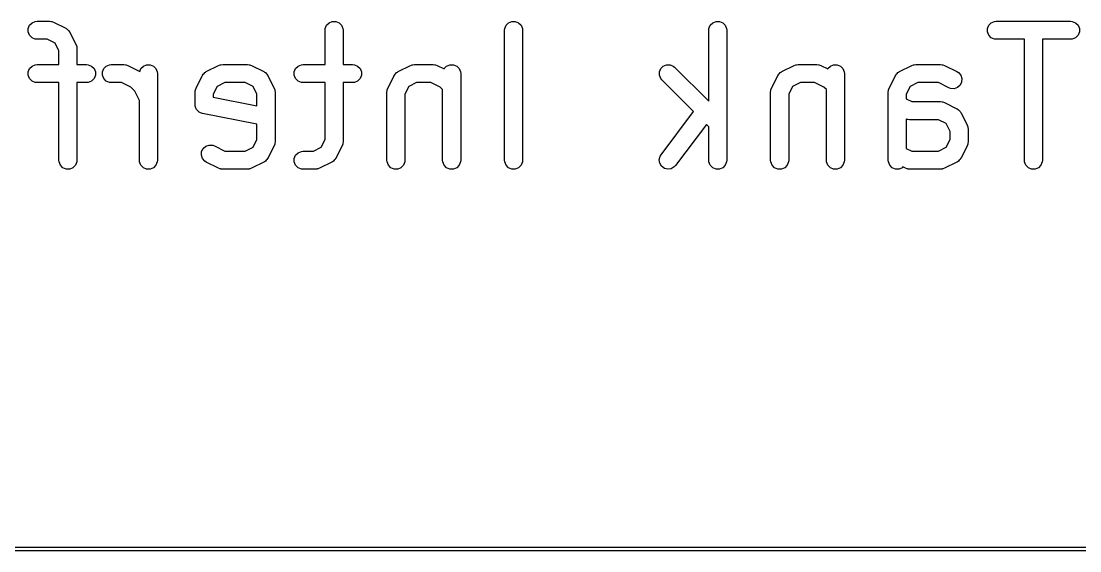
# Model space of a CAD drawing. Extents: x 89 to 178, y -115 to -57.
# Drawn here: x 104.39 to 119.06, y -115.02 to -107.69 of the extents above; entities that cross this region are included whole.
import ezdxf

# ---------------------------------------------------------------- set-up
doc = ezdxf.new("R2010")
doc.units = 0
doc.layers.add('BLACK', color=7, linetype='CONTINUOUS')

msp = doc.modelspace()

# ---------------------------------------------------------------- linework, layer by layer
at = {"layer": 'BLACK', "linetype": 'CONTINUOUS'}
for p, q in [((104.491502, -107.792328), (104.510166, -107.747268)), ((104.510166, -107.747268), (104.544654, -107.71278)), ((104.544654, -107.71278), (104.589714, -107.694116)), ((104.589714, -107.694116), (104.6141, -107.691714)), ((104.6141, -107.691714), (104.785528, -107.691714)), ((104.785528, -107.691714), (104.809914, -107.694116)), ((104.809914, -107.694116), (104.814062, -107.695834)), ((104.814062, -107.695834), (104.818544, -107.696153)), ((104.818544, -107.696153), (104.841429, -107.70491)), ((104.841429, -107.70491), (105.012858, -107.790624)), ((108.605787, -107.792328), (108.624451, -107.747268)), ((108.624451, -107.747268), (108.658939, -107.71278)), ((108.658939, -107.71278), (108.703999, -107.694116)), ((108.703999, -107.694116), (108.752771, -107.694116)), ((108.752771, -107.694116), (108.797831, -107.71278)), ((108.797831, -107.71278), (108.832319, -107.747268)), ((108.832319, -107.747268), (108.850983, -107.792328)), ((111.091501, -107.792328), (111.110165, -107.747268)), ((111.110165, -107.747268), (111.144653, -107.71278)), ((111.144653, -107.71278), (111.189713, -107.694116)), ((111.189713, -107.694116), (111.238485, -107.694116)), ((111.238485, -107.694116), (111.283545, -107.71278)), ((111.283545, -107.71278), (111.318033, -107.747268)), ((111.318033, -107.747268), (111.336697, -107.792328)), ((113.920073, -107.792328), (113.938737, -107.747268)), ((113.938737, -107.747268), (113.973225, -107.71278)), ((113.973225, -107.71278), (114.018285, -107.694116)), ((114.018285, -107.694116), (114.067057, -107.694116)), ((114.067057, -107.694116), (114.112117, -107.71278)), ((114.112117, -107.71278), (114.146605, -107.747268)), ((114.146605, -107.747268), (114.165269, -107.792328)), ((117.777216, -107.792328), (117.79588, -107.747268)), ((117.79588, -107.747268), (117.830368, -107.71278)), ((117.830368, -107.71278), (117.875428, -107.694116)), ((117.875428, -107.694116), (117.899814, -107.691714)), ((117.899814, -107.691714), (118.928385, -107.691714)), ((118.928385, -107.691714), (118.952771, -107.694116)), ((118.952771, -107.694116), (118.997831, -107.71278)), ((118.997831, -107.71278), (119.032319, -107.747268)), ((119.032319, -107.747268), (119.050983, -107.792328)), ((104.491502, -107.8411), (104.491502, -107.792328)), ((104.510166, -107.88616), (104.491502, -107.8411)), ((104.544654, -107.920648), (104.510166, -107.88616)), ((105.012858, -107.790624), (105.016937, -107.793191)), ((105.016937, -107.793191), (105.018861, -107.793833)), ((105.018861, -107.793833), (105.021256, -107.79591)), ((105.021256, -107.79591), (105.033596, -107.803678)), ((105.033596, -107.803678), (105.043868, -107.815522)), ((105.043868, -107.815522), (105.055706, -107.825789)), ((105.055706, -107.825789), (105.06347, -107.838123)), ((105.06347, -107.838123), (105.065552, -107.840523)), ((105.065552, -107.840523), (105.066194, -107.842449)), ((105.066194, -107.842449), (105.068761, -107.846527)), ((105.068761, -107.846527), (105.154474, -108.017955)), ((108.603385, -107.816714), (108.605787, -107.792328)), ((108.603385, -108.291714), (108.603385, -107.816714)), ((108.850983, -107.792328), (108.853385, -107.816714)), ((108.853385, -107.816714), (108.853385, -108.291714)), ((111.089099, -107.816714), (111.091501, -107.792328)), ((111.089099, -109.616714), (111.089099, -107.816714)), ((111.336697, -107.792328), (111.339099, -107.816714)), ((111.339099, -107.816714), (111.339099, -109.616714)), ((113.917671, -107.816714), (113.920073, -107.792328)), ((113.917671, -108.800652), (113.917671, -107.816714)), ((114.165269, -107.792328), (114.167671, -107.816714)), ((114.167671, -107.816714), (114.167671, -109.616714)), ((117.777216, -107.8411), (117.777216, -107.792328)), ((117.79588, -107.88616), (117.777216, -107.8411)), ((117.830368, -107.920648), (117.79588, -107.88616)), ((119.032319, -107.88616), (118.997831, -107.920648)), ((119.050983, -107.8411), (119.032319, -107.88616)), ((119.050983, -107.792328), (119.050983, -107.8411)), ((104.589714, -107.939312), (104.544654, -107.920648)), ((104.6141, -107.941714), (104.589714, -107.939312)), ((104.756019, -107.941714), (104.6141, -107.941714)), ((104.863787, -107.995597), (104.756019, -107.941714)), ((104.917671, -108.103365), (104.863787, -107.995597)), ((105.154474, -108.017955), (105.163232, -108.040841)), ((105.163232, -108.040841), (105.16355, -108.045321)), ((105.16355, -108.045321), (105.165269, -108.049471)), ((105.165269, -108.049471), (105.167671, -108.073857)), ((117.875428, -107.939312), (117.830368, -107.920648)), ((117.899814, -107.941714), (117.875428, -107.939312)), ((118.289099, -107.941714), (117.899814, -107.941714)), ((118.289099, -109.616714), (118.289099, -107.941714)), ((118.928385, -107.941714), (118.539099, -107.941714)), ((118.539099, -107.941714), (118.539099, -109.616714)), ((118.952771, -107.939312), (118.928385, -107.941714)), ((118.997831, -107.920648), (118.952771, -107.939312)), ((104.917671, -108.291714), (104.917671, -108.103365)), ((105.167671, -108.073857), (105.167671, -108.291714)), ((104.491502, -108.392328), (104.510166, -108.347268)), ((104.510166, -108.347268), (104.544654, -108.31278)), ((104.544654, -108.31278), (104.589714, -108.294116)), ((104.589714, -108.294116), (104.6141, -108.291714)), ((104.6141, -108.291714), (104.917671, -108.291714)), ((105.167671, -108.291714), (105.299814, -108.291714)), ((105.299814, -108.291714), (105.3242, -108.294116)), ((105.3242, -108.294116), (105.36926, -108.31278)), ((105.36926, -108.31278), (105.403748, -108.347268)), ((105.403748, -108.347268), (105.422412, -108.392328)), ((105.520073, -108.392328), (105.538737, -108.347268)), ((105.538737, -108.347268), (105.573225, -108.31278)), ((105.573225, -108.31278), (105.618285, -108.294116)), ((105.618285, -108.294116), (105.642671, -108.291714)), ((105.642671, -108.291714), (105.8141, -108.291714)), ((105.8141, -108.291714), (105.838486, -108.294116)), ((105.838486, -108.294116), (105.842634, -108.295834)), ((105.842634, -108.295834), (105.847116, -108.296153)), ((105.847116, -108.296153), (105.870001, -108.30491)), ((105.870001, -108.30491), (106.036156, -108.387987)), ((106.036156, -108.387987), (106.053023, -108.347268)), ((106.053023, -108.347268), (106.087511, -108.31278)), ((106.087511, -108.31278), (106.132571, -108.294116)), ((106.132571, -108.294116), (106.181343, -108.294116)), ((106.181343, -108.294116), (106.226403, -108.31278)), ((106.226403, -108.31278), (106.260891, -108.347268)), ((106.260891, -108.347268), (106.279555, -108.392328)), ((106.958198, -108.390625), (107.129626, -108.304911)), ((107.129626, -108.304911), (107.152512, -108.296153)), ((107.152512, -108.296153), (107.156992, -108.295834)), ((107.156992, -108.295834), (107.161142, -108.294116)), ((107.161142, -108.294116), (107.185528, -108.291714)), ((107.185528, -108.291714), (107.528386, -108.291714)), ((107.528386, -108.291714), (107.552772, -108.294116)), ((107.552772, -108.294116), (107.55692, -108.295834)), ((107.55692, -108.295834), (107.561402, -108.296153)), ((107.561402, -108.296153), (107.584288, -108.304911)), ((107.584288, -108.304911), (107.755715, -108.390624)), ((108.177216, -108.392328), (108.19588, -108.347268)), ((108.19588, -108.347268), (108.230368, -108.31278)), ((108.230368, -108.31278), (108.275428, -108.294116)), ((108.275428, -108.294116), (108.299814, -108.291714)), ((108.299814, -108.291714), (108.603385, -108.291714)), ((108.853385, -108.291714), (108.985528, -108.291714)), ((108.985528, -108.291714), (109.009914, -108.294116)), ((109.009914, -108.294116), (109.054974, -108.31278)), ((109.054974, -108.31278), (109.089462, -108.347268)), ((109.089462, -108.347268), (109.108126, -108.392328)), ((109.61534, -108.390625), (109.786768, -108.304911)), ((109.786768, -108.304911), (109.809654, -108.296153)), ((109.809654, -108.296153), (109.814134, -108.295834)), ((109.814134, -108.295834), (109.818284, -108.294116)), ((109.818284, -108.294116), (109.84267, -108.291714)), ((109.84267, -108.291714), (110.099813, -108.291714)), ((110.099813, -108.291714), (110.124199, -108.294116)), ((110.124199, -108.294116), (110.128347, -108.295834)), ((110.128347, -108.295834), (110.132829, -108.296153)), ((110.132829, -108.296153), (110.155714, -108.30491)), ((110.155714, -108.30491), (110.250861, -108.352483)), ((110.250861, -108.352483), (110.253022, -108.347268)), ((110.253022, -108.347268), (110.28751, -108.31278)), ((110.28751, -108.31278), (110.33257, -108.294116)), ((110.33257, -108.294116), (110.381342, -108.294116)), ((110.381342, -108.294116), (110.426402, -108.31278)), ((110.426402, -108.31278), (110.46089, -108.347268)), ((110.46089, -108.347268), (110.479554, -108.392328)), ((113.234359, -108.392327), (113.253024, -108.347268)), ((113.253024, -108.347268), (113.287511, -108.312781)), ((113.287511, -108.312781), (113.33257, -108.294116)), ((113.33257, -108.294116), (113.381344, -108.294116)), ((113.381344, -108.294116), (113.426403, -108.312781)), ((113.426403, -108.312781), (113.445345, -108.328326)), ((113.445345, -108.328326), (113.917671, -108.800652)), ((114.929626, -108.390625), (115.101054, -108.304911)), ((115.101054, -108.304911), (115.12394, -108.296153)), ((115.12394, -108.296153), (115.12842, -108.295834)), ((115.12842, -108.295834), (115.13257, -108.294116)), ((115.13257, -108.294116), (115.156956, -108.291714)), ((115.156956, -108.291714), (115.414099, -108.291714)), ((115.414099, -108.291714), (115.438485, -108.294116)), ((115.438485, -108.294116), (115.442633, -108.295834)), ((115.442633, -108.295834), (115.447115, -108.296153)), ((115.447115, -108.296153), (115.47, -108.30491)), ((115.47, -108.30491), (115.565147, -108.352483)), ((115.565147, -108.352483), (115.567308, -108.347268)), ((115.567308, -108.347268), (115.601796, -108.31278)), ((115.601796, -108.31278), (115.646856, -108.294116)), ((115.646856, -108.294116), (115.695628, -108.294116)), ((115.695628, -108.294116), (115.740688, -108.31278)), ((115.740688, -108.31278), (115.775176, -108.347268)), ((115.775176, -108.347268), (115.79384, -108.392328)), ((116.558197, -108.390625), (116.729625, -108.304911)), ((116.729625, -108.304911), (116.752511, -108.296153)), ((116.752511, -108.296153), (116.756991, -108.295834)), ((116.756991, -108.295834), (116.761141, -108.294116)), ((116.761141, -108.294116), (116.785527, -108.291714)), ((116.785527, -108.291714), (117.128385, -108.291714)), ((117.128385, -108.291714), (117.152771, -108.294116)), ((117.152771, -108.294116), (117.156919, -108.295834)), ((117.156919, -108.295834), (117.161401, -108.296153)), ((117.161401, -108.296153), (117.184287, -108.304911)), ((117.184287, -108.304911), (117.355714, -108.390624)), ((104.491502, -108.4411), (104.491502, -108.392328)), ((104.510166, -108.48616), (104.491502, -108.4411)), ((104.544654, -108.520648), (104.510166, -108.48616)), ((105.403748, -108.48616), (105.36926, -108.520648)), ((105.422412, -108.4411), (105.403748, -108.48616)), ((105.422412, -108.392328), (105.422412, -108.4411)), ((105.520073, -108.4411), (105.520073, -108.392328)), ((105.538737, -108.48616), (105.520073, -108.4411)), ((105.573225, -108.520648), (105.538737, -108.48616)), ((106.279555, -108.392328), (106.281957, -108.416714)), ((106.281957, -108.416714), (106.281957, -109.616714)), ((106.816582, -108.617956), (106.902296, -108.446527)), ((106.902296, -108.446527), (106.904863, -108.442447)), ((106.904863, -108.442447), (106.905505, -108.440524)), ((106.905505, -108.440524), (106.907582, -108.438128)), ((106.907582, -108.438128), (106.91535, -108.425789)), ((106.91535, -108.425789), (106.927194, -108.415516)), ((106.927194, -108.415516), (106.937461, -108.403679)), ((106.937461, -108.403679), (106.949794, -108.395915)), ((106.949794, -108.395915), (106.952195, -108.393833)), ((106.952195, -108.393833), (106.954122, -108.39319)), ((106.954122, -108.39319), (106.958198, -108.390625)), ((107.755715, -108.390624), (107.759793, -108.393191)), ((107.759793, -108.393191), (107.761718, -108.393833)), ((107.761718, -108.393833), (107.764115, -108.395912)), ((107.764115, -108.395912), (107.776453, -108.403679)), ((107.776453, -108.403679), (107.786722, -108.415519)), ((107.786722, -108.415519), (107.798563, -108.425789)), ((107.798563, -108.425789), (107.806329, -108.438126)), ((107.806329, -108.438126), (107.808409, -108.440524)), ((107.808409, -108.440524), (107.80905, -108.442448)), ((107.80905, -108.442448), (107.811618, -108.446527)), ((107.811618, -108.446527), (107.897331, -108.617955)), ((108.177216, -108.4411), (108.177216, -108.392328)), ((108.19588, -108.48616), (108.177216, -108.4411)), ((108.230368, -108.520648), (108.19588, -108.48616)), ((109.089462, -108.48616), (109.054974, -108.520648)), ((109.108126, -108.4411), (109.089462, -108.48616)), ((109.108126, -108.392328), (109.108126, -108.4411)), ((109.473724, -108.617956), (109.559438, -108.446527)), ((109.559438, -108.446527), (109.562005, -108.442447)), ((109.562005, -108.442447), (109.562647, -108.440524)), ((109.562647, -108.440524), (109.564724, -108.438128)), ((109.564724, -108.438128), (109.572492, -108.425789)), ((109.572492, -108.425789), (109.584336, -108.415516)), ((109.584336, -108.415516), (109.594603, -108.403679)), ((109.594603, -108.403679), (109.606936, -108.395915)), ((109.606936, -108.395915), (109.609337, -108.393833)), ((109.609337, -108.393833), (109.611264, -108.39319)), ((109.611264, -108.39319), (109.61534, -108.390625)), ((110.479554, -108.392328), (110.481956, -108.416714)), ((110.481956, -108.416714), (110.481956, -109.616714)), ((113.234359, -108.441101), (113.234359, -108.392327)), ((113.253024, -108.48616), (113.234359, -108.441101)), ((113.268569, -108.505102), (113.253024, -108.48616)), ((114.78801, -108.617956), (114.873724, -108.446527)), ((114.873724, -108.446527), (114.876291, -108.442447)), ((114.876291, -108.442447), (114.876933, -108.440524)), ((114.876933, -108.440524), (114.87901, -108.438128)), ((114.87901, -108.438128), (114.886778, -108.425789)), ((114.886778, -108.425789), (114.898622, -108.415516)), ((114.898622, -108.415516), (114.908889, -108.403679)), ((114.908889, -108.403679), (114.921222, -108.395915)), ((114.921222, -108.395915), (114.923623, -108.393833)), ((114.923623, -108.393833), (114.92555, -108.39319)), ((114.92555, -108.39319), (114.929626, -108.390625)), ((115.79384, -108.392328), (115.796242, -108.416714)), ((115.796242, -108.416714), (115.796242, -109.616714)), ((116.416581, -108.617956), (116.502295, -108.446527)), ((116.502295, -108.446527), (116.504862, -108.442447)), ((116.504862, -108.442447), (116.505504, -108.440524)), ((116.505504, -108.440524), (116.507581, -108.438128)), ((116.507581, -108.438128), (116.515349, -108.425789)), ((116.515349, -108.425789), (116.527193, -108.415516)), ((116.527193, -108.415516), (116.53746, -108.403679)), ((116.53746, -108.403679), (116.549793, -108.395915)), ((116.549793, -108.395915), (116.552194, -108.393833)), ((116.552194, -108.393833), (116.554121, -108.39319)), ((116.554121, -108.39319), (116.558197, -108.390625)), ((117.355714, -108.390624), (117.376452, -108.403679)), ((117.376452, -108.403679), (117.408408, -108.440524)), ((117.408408, -108.440524), (117.423831, -108.486794)), ((117.423831, -108.486794), (117.420373, -108.535444)), ((104.589714, -108.539312), (104.544654, -108.520648)), ((104.6141, -108.541714), (104.589714, -108.539312)), ((104.917671, -108.541714), (104.6141, -108.541714)), ((104.917671, -109.616714), (104.917671, -108.541714)), ((105.299814, -108.541714), (105.167671, -108.541714)), ((105.167671, -108.541714), (105.167671, -109.616714)), ((105.3242, -108.539312), (105.299814, -108.541714)), ((105.36926, -108.520648), (105.3242, -108.539312)), ((105.618285, -108.539312), (105.573225, -108.520648)), ((105.642671, -108.541714), (105.618285, -108.539312)), ((105.784591, -108.541714), (105.642671, -108.541714)), ((105.911485, -108.60516), (105.784591, -108.541714)), ((105.968509, -108.662184), (105.911485, -108.60516)), ((106.803386, -108.673857), (106.805788, -108.649471)), ((106.805788, -108.649471), (106.807506, -108.645322)), ((106.807506, -108.645322), (106.807825, -108.640841)), ((106.807825, -108.640841), (106.816582, -108.617956)), ((107.107269, -108.595597), (107.053386, -108.703365)), ((107.215037, -108.541714), (107.107269, -108.595597)), ((107.498878, -108.541714), (107.215037, -108.541714)), ((107.606643, -108.595596), (107.498878, -108.541714)), ((107.660528, -108.703365), (107.606643, -108.595596)), ((107.897331, -108.617955), (107.906089, -108.640841)), ((107.906089, -108.640841), (107.906407, -108.645321)), ((107.906407, -108.645321), (107.908126, -108.649471)), ((107.908126, -108.649471), (107.910528, -108.673857)), ((108.275428, -108.539312), (108.230368, -108.520648)), ((108.299814, -108.541714), (108.275428, -108.539312)), ((108.603385, -108.541714), (108.299814, -108.541714)), ((108.603385, -109.330062), (108.603385, -108.541714)), ((108.985528, -108.541714), (108.853385, -108.541714)), ((108.853385, -108.541714), (108.853385, -109.359571)), ((109.009914, -108.539312), (108.985528, -108.541714)), ((109.054974, -108.520648), (109.009914, -108.539312)), ((109.460528, -108.673857), (109.46293, -108.649471)), ((109.46293, -108.649471), (109.464648, -108.645322)), ((109.464648, -108.645322), (109.464967, -108.640841)), ((109.464967, -108.640841), (109.473724, -108.617956)), ((109.764411, -108.595597), (109.710528, -108.703365)), ((109.872179, -108.541714), (109.764411, -108.595597)), ((110.070304, -108.541714), (109.872179, -108.541714)), ((110.197198, -108.60516), (110.070304, -108.541714)), ((110.231956, -108.639918), (110.197198, -108.60516)), ((110.231956, -109.616714), (110.231956, -108.639918)), ((113.706196, -108.942729), (113.268569, -108.505102)), ((114.774814, -108.673857), (114.777216, -108.649471)), ((114.777216, -108.649471), (114.778934, -108.645322)), ((114.778934, -108.645322), (114.779253, -108.640841)), ((114.779253, -108.640841), (114.78801, -108.617956)), ((115.078697, -108.595597), (115.024814, -108.703365)), ((115.186465, -108.541714), (115.078697, -108.595597)), ((115.38459, -108.541714), (115.186465, -108.541714)), ((115.511484, -108.60516), (115.38459, -108.541714)), ((115.546242, -108.639918), (115.511484, -108.60516)), ((115.546242, -109.616714), (115.546242, -108.639918)), ((116.403385, -108.673857), (116.405787, -108.649471)), ((116.405787, -108.649471), (116.407505, -108.645322)), ((116.407505, -108.645322), (116.407824, -108.640841)), ((116.407824, -108.640841), (116.416581, -108.617956)), ((116.707268, -108.595597), (116.653385, -108.703365)), ((116.815036, -108.541714), (116.707268, -108.595597)), ((117.098877, -108.541714), (116.815036, -108.541714)), ((117.243911, -108.614231), (117.098877, -108.541714)), ((117.266797, -108.622989), (117.243911, -108.614231)), ((117.315446, -108.626446), (117.266797, -108.622989)), ((117.361717, -108.611023), (117.315446, -108.626446)), ((117.398562, -108.579067), (117.361717, -108.611023)), ((117.420373, -108.535444), (117.398562, -108.579067)), ((106.031957, -108.789079), (105.968509, -108.662184)), ((106.031957, -109.616714), (106.031957, -108.789079)), ((106.803386, -108.845285), (106.803386, -108.673857)), ((107.053386, -108.703365), (107.053386, -108.742809)), ((107.053386, -108.742809), (107.660528, -108.864237)), ((107.660528, -108.864237), (107.660528, -108.703365)), ((107.910528, -108.673857), (107.910528, -109.359571)), ((109.460528, -109.616714), (109.460528, -108.673857)), ((109.710528, -108.703365), (109.710528, -109.616714)), ((114.774814, -109.616714), (114.774814, -108.673857)), ((115.024814, -108.703365), (115.024814, -109.616714)), ((116.403385, -109.616714), (116.403385, -108.673857)), ((116.653385, -108.703365), (116.653385, -108.768031)), ((116.653385, -108.768031), (116.729321, -108.806)), ((106.805788, -108.869671), (106.803386, -108.845285)), ((106.810474, -108.880985), (106.805788, -108.869671)), ((106.812851, -108.892999), (106.810474, -108.880985)), ((106.819715, -108.903296), (106.812851, -108.892999)), ((106.824452, -108.914731), (106.819715, -108.903296)), ((106.833111, -108.92339), (106.824452, -108.914731)), ((106.839905, -108.933581), (106.833111, -108.92339)), ((106.850189, -108.940468), (106.839905, -108.933581)), ((106.85894, -108.949219), (106.850189, -108.940468)), ((113.256957, -109.541714), (113.706196, -108.942729)), ((116.729321, -108.806), (117.128385, -108.806)), ((117.128385, -108.806), (117.152771, -108.808402)), ((117.152771, -108.808402), (117.156919, -108.81012)), ((117.156919, -108.81012), (117.161401, -108.810439)), ((117.161401, -108.810439), (117.184287, -108.819197)), ((117.184287, -108.819197), (117.355714, -108.90491)), ((117.355714, -108.90491), (117.359792, -108.907477)), ((117.359792, -108.907477), (117.361717, -108.908119)), ((117.361717, -108.908119), (117.364114, -108.910198)), ((117.364114, -108.910198), (117.376452, -108.917965)), ((117.376452, -108.917965), (117.386721, -108.929805)), ((117.386721, -108.929805), (117.398562, -108.940075)), ((117.398562, -108.940075), (117.406328, -108.952411)), ((106.870254, -108.953905), (106.85894, -108.949219)), ((106.88043, -108.96072), (106.870254, -108.953905)), ((106.903871, -108.967858), (106.88043, -108.96072)), ((107.660528, -109.119189), (106.903871, -108.967858)), ((116.666797, -109.051561), (116.653385, -109.046428)), ((116.653385, -109.046428), (116.653385, -109.453745)), ((116.671278, -109.051879), (116.666797, -109.051561)), ((116.675427, -109.053598), (116.671278, -109.051879)), ((116.699813, -109.056), (116.675427, -109.053598)), ((117.098877, -109.056), (116.699813, -109.056)), ((117.206643, -109.109883), (117.098877, -109.056)), ((117.406328, -108.952411), (117.408408, -108.95481)), ((117.408408, -108.95481), (117.409049, -108.956735)), ((117.409049, -108.956735), (117.411616, -108.960812)), ((117.411616, -108.960812), (117.49733, -109.13224)), ((107.660528, -109.330062), (107.660528, -109.119189)), ((113.884767, -109.1213), (113.456957, -109.691714)), ((113.917671, -109.154204), (113.884767, -109.1213)), ((113.917671, -109.616714), (113.917671, -109.154204)), ((117.260527, -109.21765), (117.206643, -109.109883)), ((117.260527, -109.330062), (117.260527, -109.21765)), ((117.49733, -109.13224), (117.506088, -109.155126)), ((117.506088, -109.155126), (117.506406, -109.159606)), ((117.506406, -109.159606), (117.508125, -109.163756)), ((117.508125, -109.163756), (117.510527, -109.188142)), ((117.510527, -109.188142), (117.510527, -109.359571)), ((107.606643, -109.437831), (107.660528, -109.330062)), ((107.910528, -109.359571), (107.908126, -109.383957)), ((108.549501, -109.43783), (108.603385, -109.330062)), ((108.853385, -109.359571), (108.850983, -109.383957)), ((117.206642, -109.437831), (117.260527, -109.330062)), ((117.510527, -109.359571), (117.508125, -109.383957)), ((106.890081, -109.546634), (106.893539, -109.497984)), ((106.893539, -109.497984), (106.915351, -109.454361)), ((106.915351, -109.454361), (106.952196, -109.422405)), ((106.952196, -109.422405), (106.998466, -109.406981)), ((106.998466, -109.406981), (107.047116, -109.410439)), ((107.047116, -109.410439), (107.070002, -109.419197)), ((107.070002, -109.419197), (107.215037, -109.491714)), ((107.215037, -109.491714), (107.498878, -109.491714)), ((107.498878, -109.491714), (107.606643, -109.437831)), ((107.897331, -109.415473), (107.811618, -109.586901)), ((107.906089, -109.392587), (107.897331, -109.415473)), ((107.906407, -109.388106), (107.906089, -109.392587)), ((107.908126, -109.383957), (107.906407, -109.388106)), ((108.19588, -109.547268), (108.230368, -109.51278)), ((108.230368, -109.51278), (108.275428, -109.494116)), ((108.275428, -109.494116), (108.299814, -109.491714)), ((108.299814, -109.491714), (108.441733, -109.491714)), ((108.441733, -109.491714), (108.549501, -109.43783)), ((108.840188, -109.415473), (108.754475, -109.586901)), ((108.848946, -109.392587), (108.840188, -109.415473)), ((108.849264, -109.388106), (108.848946, -109.392587)), ((108.850983, -109.383957), (108.849264, -109.388106)), ((116.653385, -109.453745), (116.729322, -109.491714)), ((116.729322, -109.491714), (117.098877, -109.491714)), ((117.098877, -109.491714), (117.206642, -109.437831)), ((117.49733, -109.415473), (117.411617, -109.586901)), ((117.506088, -109.392587), (117.49733, -109.415473)), ((117.506406, -109.388106), (117.506088, -109.392587)), ((117.508125, -109.383957), (117.506406, -109.388106)), ((104.920073, -109.6411), (104.917671, -109.616714)), ((104.938737, -109.68616), (104.920073, -109.6411)), ((105.165269, -109.6411), (105.146605, -109.68616)), ((105.167671, -109.616714), (105.165269, -109.6411)), ((106.034359, -109.6411), (106.031957, -109.616714)), ((106.053023, -109.68616), (106.034359, -109.6411)), ((106.279555, -109.6411), (106.260891, -109.68616)), ((106.281957, -109.616714), (106.279555, -109.6411)), ((106.905505, -109.592904), (106.890081, -109.546634)), ((106.937461, -109.629749), (106.905505, -109.592904)), ((106.958198, -109.642803), (106.937461, -109.629749)), ((107.129626, -109.728517), (106.958198, -109.642803)), ((107.755715, -109.642804), (107.584288, -109.728517)), ((107.759793, -109.640236), (107.755715, -109.642804)), ((107.761718, -109.639595), (107.759793, -109.640236)), ((107.764115, -109.637515), (107.761718, -109.639595)), ((107.776453, -109.629749), (107.764115, -109.637515)), ((107.786722, -109.617908), (107.776453, -109.629749)), ((107.798563, -109.607639), (107.786722, -109.617908)), ((107.806329, -109.595301), (107.798563, -109.607639)), ((107.808409, -109.592904), (107.806329, -109.595301)), ((107.80905, -109.590979), (107.808409, -109.592904)), ((107.811618, -109.586901), (107.80905, -109.590979)), ((108.177216, -109.592328), (108.19588, -109.547268)), ((108.177216, -109.6411), (108.177216, -109.592328)), ((108.19588, -109.68616), (108.177216, -109.6411)), ((108.698572, -109.642804), (108.527143, -109.728518)), ((108.702651, -109.640236), (108.698572, -109.642804)), ((108.704575, -109.639595), (108.702651, -109.640236)), ((108.70697, -109.637517), (108.704575, -109.639595)), ((108.71931, -109.62975), (108.70697, -109.637517)), ((108.729582, -109.617905), (108.71931, -109.62975)), ((108.74142, -109.607639), (108.729582, -109.617905)), ((108.749184, -109.595304), (108.74142, -109.607639)), ((108.751266, -109.592905), (108.749184, -109.595304)), ((108.751908, -109.590978), (108.751266, -109.592905)), ((108.754475, -109.586901), (108.751908, -109.590978)), ((109.46293, -109.6411), (109.460528, -109.616714)), ((109.481594, -109.68616), (109.46293, -109.6411)), ((109.708126, -109.6411), (109.689462, -109.68616)), ((109.710528, -109.616714), (109.708126, -109.6411)), ((110.234358, -109.6411), (110.231956, -109.616714)), ((110.253022, -109.68616), (110.234358, -109.6411)), ((110.479554, -109.6411), (110.46089, -109.68616)), ((110.481956, -109.616714), (110.479554, -109.6411)), ((111.091501, -109.6411), (111.089099, -109.616714)), ((111.110165, -109.68616), (111.091501, -109.6411)), ((111.336697, -109.6411), (111.318033, -109.68616)), ((111.339099, -109.616714), (111.336697, -109.6411)), ((113.232142, -109.60991), (113.244247, -109.562664)), ((113.23904, -109.658194), (113.232142, -109.60991)), ((113.263889, -109.700161), (113.23904, -109.658194)), ((113.244247, -109.562664), (113.256957, -109.541714)), ((113.920073, -109.6411), (113.917671, -109.616714)), ((113.938737, -109.68616), (113.920073, -109.6411)), ((114.165269, -109.6411), (114.146605, -109.68616)), ((114.167671, -109.616714), (114.165269, -109.6411)), ((114.777216, -109.6411), (114.774814, -109.616714)), ((114.79588, -109.68616), (114.777216, -109.6411)), ((115.022412, -109.6411), (115.003748, -109.68616)), ((115.024814, -109.616714), (115.022412, -109.6411)), ((115.548644, -109.6411), (115.546242, -109.616714)), ((115.567308, -109.68616), (115.548644, -109.6411)), ((115.79384, -109.6411), (115.775176, -109.68616)), ((115.796242, -109.616714), (115.79384, -109.6411)), ((116.405787, -109.6411), (116.403385, -109.616714)), ((116.424451, -109.68616), (116.405787, -109.6411)), ((117.355714, -109.642804), (117.184287, -109.728517)), ((117.359792, -109.640236), (117.355714, -109.642804)), ((117.361717, -109.639595), (117.359792, -109.640236)), ((117.364114, -109.637515), (117.361717, -109.639595)), ((117.376452, -109.629749), (117.364114, -109.637515)), ((117.386721, -109.617908), (117.376452, -109.629749)), ((117.398562, -109.607639), (117.386721, -109.617908)), ((117.406328, -109.595301), (117.398562, -109.607639)), ((117.408408, -109.592904), (117.406328, -109.595301)), ((117.409049, -109.590979), (117.408408, -109.592904)), ((117.411617, -109.586901), (117.409049, -109.590979)), ((118.291501, -109.6411), (118.289099, -109.616714)), ((118.310165, -109.68616), (118.291501, -109.6411)), ((118.536697, -109.6411), (118.518033, -109.68616)), ((118.539099, -109.616714), (118.536697, -109.6411)), ((104.973225, -109.720648), (104.938737, -109.68616)), ((105.018285, -109.739312), (104.973225, -109.720648)), ((105.067057, -109.739312), (105.018285, -109.739312)), ((105.112117, -109.720648), (105.067057, -109.739312)), ((105.146605, -109.68616), (105.112117, -109.720648)), ((106.087511, -109.720648), (106.053023, -109.68616)), ((106.132571, -109.739312), (106.087511, -109.720648)), ((106.181343, -109.739312), (106.132571, -109.739312)), ((106.226403, -109.720648), (106.181343, -109.739312)), ((106.260891, -109.68616), (106.226403, -109.720648)), ((107.152512, -109.737275), (107.129626, -109.728517)), ((107.156992, -109.737593), (107.152512, -109.737275)), ((107.161142, -109.739312), (107.156992, -109.737593)), ((107.185528, -109.741714), (107.161142, -109.739312)), ((107.528386, -109.741714), (107.185528, -109.741714)), ((107.552772, -109.739312), (107.528386, -109.741714)), ((107.55692, -109.737593), (107.552772, -109.739312)), ((107.561402, -109.737275), (107.55692, -109.737593)), ((107.584288, -109.728517), (107.561402, -109.737275)), ((108.230368, -109.720648), (108.19588, -109.68616)), ((108.275428, -109.739312), (108.230368, -109.720648)), ((108.299814, -109.741714), (108.275428, -109.739312)), ((108.471242, -109.741714), (108.299814, -109.741714)), ((108.495628, -109.739312), (108.471242, -109.741714)), ((108.499776, -109.737593), (108.495628, -109.739312)), ((108.504258, -109.737275), (108.499776, -109.737593)), ((108.527143, -109.728518), (108.504258, -109.737275)), ((109.516082, -109.720648), (109.481594, -109.68616)), ((109.561142, -109.739312), (109.516082, -109.720648)), ((109.609914, -109.739312), (109.561142, -109.739312)), ((109.654974, -109.720648), (109.609914, -109.739312)), ((109.689462, -109.68616), (109.654974, -109.720648)), ((110.28751, -109.720648), (110.253022, -109.68616)), ((110.33257, -109.739312), (110.28751, -109.720648)), ((110.381342, -109.739312), (110.33257, -109.739312)), ((110.426402, -109.720648), (110.381342, -109.739312)), ((110.46089, -109.68616), (110.426402, -109.720648)), ((111.144653, -109.720648), (111.110165, -109.68616)), ((111.189713, -109.739312), (111.144653, -109.720648)), ((111.238485, -109.739312), (111.189713, -109.739312)), ((111.283545, -109.720648), (111.238485, -109.739312)), ((111.318033, -109.68616), (111.283545, -109.720648)), ((113.302907, -109.729424), (113.263889, -109.700161)), ((113.350153, -109.741529), (113.302907, -109.729424)), ((113.398437, -109.734631), (113.350153, -109.741529)), ((113.440404, -109.709782), (113.398437, -109.734631)), ((113.456957, -109.691714), (113.440404, -109.709782)), ((113.973225, -109.720648), (113.938737, -109.68616)), ((114.018285, -109.739312), (113.973225, -109.720648)), ((114.067057, -109.739312), (114.018285, -109.739312)), ((114.112117, -109.720648), (114.067057, -109.739312)), ((114.146605, -109.68616), (114.112117, -109.720648)), ((114.830368, -109.720648), (114.79588, -109.68616)), ((114.875428, -109.739312), (114.830368, -109.720648)), ((114.9242, -109.739312), (114.875428, -109.739312)), ((114.96926, -109.720648), (114.9242, -109.739312)), ((115.003748, -109.68616), (114.96926, -109.720648)), ((115.601796, -109.720648), (115.567308, -109.68616)), ((115.646856, -109.739312), (115.601796, -109.720648)), ((115.695628, -109.739312), (115.646856, -109.739312)), ((115.740688, -109.720648), (115.695628, -109.739312)), ((115.775176, -109.68616), (115.740688, -109.720648)), ((116.458939, -109.720648), (116.424451, -109.68616)), ((116.503999, -109.739312), (116.458939, -109.720648)), ((116.552771, -109.739312), (116.503999, -109.739312)), ((116.597831, -109.720648), (116.552771, -109.739312)), ((116.607945, -109.710534), (116.597831, -109.720648)), ((116.643911, -109.728517), (116.607945, -109.710534)), ((116.666797, -109.737275), (116.643911, -109.728517)), ((116.671277, -109.737593), (116.666797, -109.737275)), ((116.675427, -109.739312), (116.671277, -109.737593)), ((116.699813, -109.741714), (116.675427, -109.739312)), ((117.128385, -109.741714), (116.699813, -109.741714)), ((117.152771, -109.739312), (117.128385, -109.741714)), ((117.156919, -109.737593), (117.152771, -109.739312)), ((117.161401, -109.737275), (117.156919, -109.737593)), ((117.184287, -109.728517), (117.161401, -109.737275)), ((118.344653, -109.720648), (118.310165, -109.68616)), ((118.389713, -109.739312), (118.344653, -109.720648)), ((118.438485, -109.739312), (118.389713, -109.739312)), ((118.483545, -109.720648), (118.438485, -109.739312)), ((118.518033, -109.68616), (118.483545, -109.720648)), ((169.5, -115.025), (97.5, -115.025)), ((97.524182, -114.975), (169.475818, -114.975))]:
    msp.add_line(p, q, dxfattribs=at)

doc.saveas('drawing.dxf')
